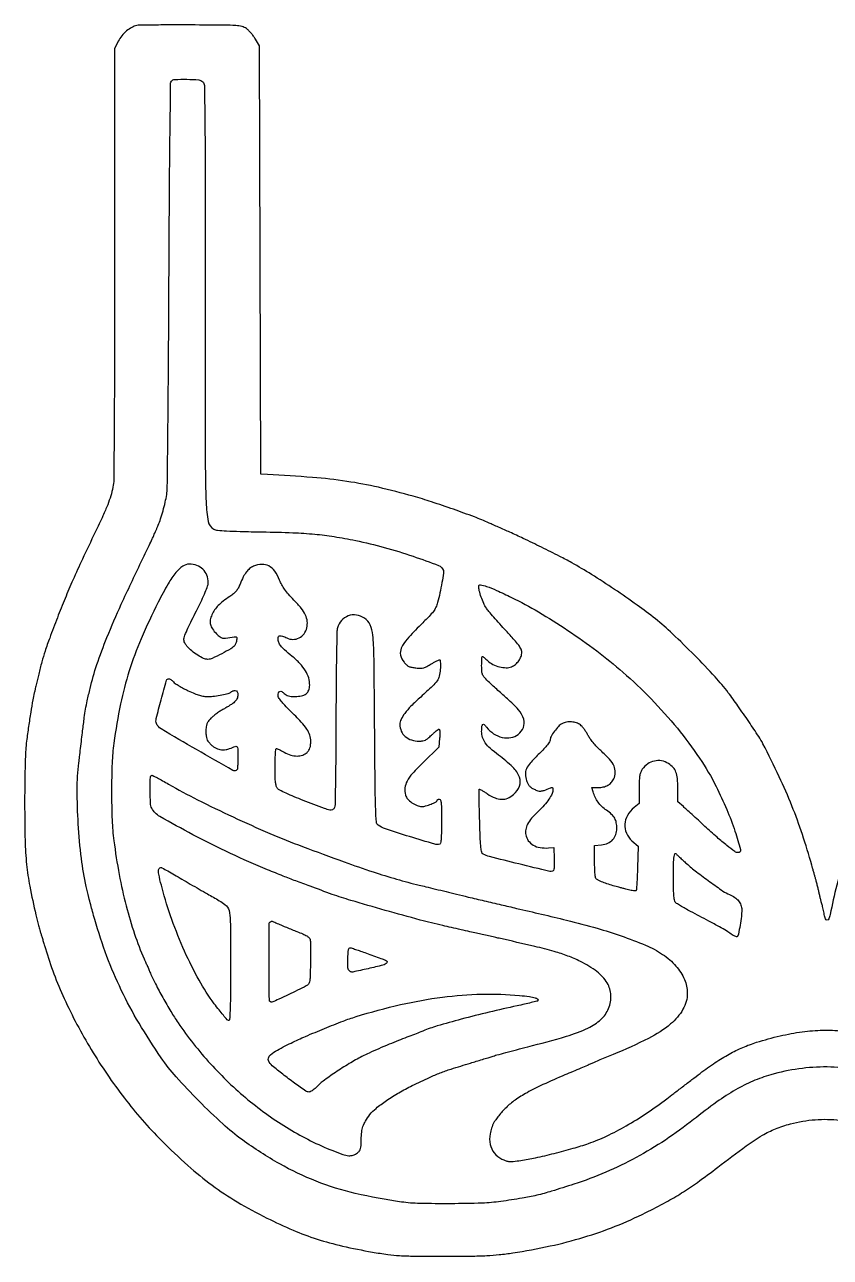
# Model space of a CAD drawing. Extents: x 39 to 1123, y 72 to 901.
# Drawn here: x 39 to 581, y 72 to 901 of the extents above; entities that cross this region are included whole.
import ezdxf

# ---------------------------------------------------------------- set-up
doc = ezdxf.new("R2010")
doc.units = 0

msp = doc.modelspace()

# ---------------------------------------------------------------- linework, layer by layer
for points in [[(590.467007, 341.820007, 0.027236), (580.496231, 302.33354, -0.047526), (579.63412, 299.421861, -0.304502), (578.426006, 298.601028, -0.317076), (577.254831, 299.416922, -0.049277), (576.516575, 302.31115, 0.008658), (576.212422, 304.098084, 0.007016), (575.826211, 306.0039, 0.007099), (575.420372, 307.751602, 0.018187), (575.063097, 309, -0.013131), (574.670157, 310.32233, -0.003809), (574.133519, 312.38125, -0.003827), (573.564155, 314.710943, -0.004079), (573.042933, 317, 0.004396), (572.487143, 319.433748, 0.00295), (571.810986, 322.20625, 0.00297), (571.124357, 324.883567, 0.005863), (570.541539, 327, -0.000641), (569.964293, 329.013798, -0.000411), (569.299057, 331.353125, -0.000413), (568.651371, 333.645085, -0.000774), (568.13194, 335.5, 0.012542), (561.781806, 356.280388, 0.015134), (554.747431, 375.436964, 0.014257), (546.210206, 395.042069, 0.009233), (535.277669, 417.237669, 0.026746), (532.449573, 422.068692, 0.003384), (525.727506, 432.111213, 0.004324), (518.370638, 442.74379, 0.007154), (511.955946, 451.574392, 0.025818), (503.150989, 462.15261, 0.008447), (489.130305, 476.82514, 0.008638), (474.384848, 491.236584, 0.020785), (462.860532, 501.244748, 0.013168), (450.590264, 510.518615, 0.007617), (435.382726, 521.048951, 0.007616), (419.857322, 531.113875, 0.013136), (406.601071, 538.946387, 0.009317), (398.531738, 543.237667, 0.00294), (386.321776, 549.351848, 0.002997), (373.920234, 555.378869, 0.008039), (365, 559.473188, -0.000378), (361.34292, 561.08439, -0.000297), (357.38125, 562.836168, -0.0003), (353.699797, 564.469292, -0.000739), (351, 565.673662, 0.014801), (341.089885, 569.764432, 0.005607), (327.02657, 574.908582, 0.005688), (312.313767, 579.916514, 0.009936), (300, 583.682894, 0.013327), (276.504837, 589.689846, 0.018949), (255.322599, 593.670547, 0.016848), (232.118166, 596.331458, 0.00793), (202, 598.280408), (197.5, 598.5), (197, 742.5), (196.5, 886.5), (193.746142, 891.184653, 0.025286), (192.454289, 893.147882, 0.01902), (190.847676, 895.173322, 0.019349), (189.186504, 896.96608, 0.041327), (187.746142, 898.184653, 0.09326), (184.761407, 899.5665, 0.045528), (180.602006, 900.223295, 0.014511), (172.949235, 900.503508, 0.000922), (150.5, 900.632242, 0.001322), (137.29613, 900.648699, 0.001987), (125.780214, 900.58685, 0.000787), (115.898446, 900.478951, 0.045349), (114.092217, 900.292015, 0.076513), (110.58516, 899.025764, 0.050485), (107.040902, 896.600468, 0.048364), (103.88675, 893.368124, 0.053601), (101.534656, 889.693704), (99, 884.607311), (99, 739.852877, -0.000446), (98.941037, 673.703668, -0.001356), (98.73898, 628.754347, -0.000559), (98.457005, 594.890498, -0.048008), (97.918448, 589.799221, -0.022935), (96.441711, 583.947372, -0.020419), (94.385557, 578.01969, -0.014107), (91.217217, 570.586674, -0.004279), (86.00098, 559.498115, 0.002411), (77.338656, 541.261186, 0.005426), (70.987583, 527.330957, 0.006533), (65.719014, 515.002144, 0.005742), (60.536361, 502, 0.002615), (55.356959, 488.346843, 0.009355), (52.255659, 479.541629, 0.012946), (50.037893, 472.217951, 0.009763), (47.968544, 464.067039, -0.000227), (47.133556, 460.493734, -0.000213), (46.276752, 456.841568, -0.000211), (45.513486, 453.600474, -0.000729), (45.014659, 451.5, 0.015336), (44.027386, 446.726603, 0.003386), (42.641953, 438.483291, 0.003496), (41.162409, 428.872567, 0.003244), (39.778515, 419, 0.020445), (39.233133, 413.081898, 0.005242), (38.843654, 403.476996, 0.004733), (38.594724, 391.382751, 0.00283), (38.51626, 377, 0.005782), (38.80719, 352.276481, 0.01945), (39.813192, 336.130065, 0.022571), (41.984361, 321.390837, 0.01004), (46.107379, 302.185068, 0.003463), (46.955866, 298.694728, 0.003095), (47.884123, 295.083283, 0.003105), (48.758259, 291.849267, 0.009653), (49.402908, 289.685068, -0.002202), (50.039186, 287.659784, -0.000961), (50.866534, 284.966864, -0.000951), (51.73433, 282.103322, -0.00127), (52.510658, 279.5, 0.035838), (65.118665, 245.893539, 0.028274), (83.308411, 211.551286, 0.027884), (105.597873, 178.927444, 0.031769), (130.5, 150.457528, 0.01483), (148.323668, 133.551836, 0.023844), (164.583031, 120.359443, 0.024785), (181.553444, 109.133969, 0.017837), (201.5, 98.25867, 0.015703), (219.10622, 90.13946, 0.022268), (235.269741, 84.126246, 0.021596), (252.278416, 79.447441, 0.013568), (272.5, 75.387798, 0.0089), (282.828026, 73.793152, 0.019421), (290.80158, 73.020882, 0.012455), (300.70618, 72.69583, 0.001892), (320.5, 72.614392, 0.002153), (338.844927, 72.687301, 0.009823), (349.507149, 72.985128, 0.015004), (357.837186, 73.632656, 0.011212), (366.970013, 74.826728, 0.015341), (392.132281, 79.48638, 0.020088), (414.765079, 85.361027, 0.021128), (435.888425, 92.747171, 0.020588), (456.5, 101.946752, 0.008795), (469.965642, 108.932458, 0.016453), (480.561513, 115.127261, 0.01541), (491.170059, 122.272933, 0.00673), (504.813297, 132.368472, -0.00435), (524.040638, 146.738192, -0.023781), (534.854228, 153.909067, -0.039749), (543.606651, 158.229584, -0.030023), (553.790187, 161.593688, -0.045966), (570.381811, 164.393362, -0.046646), (587.122642, 164.093233, -0.046996)], [(597.56115, 198.271181, 0.036704), (578.480428, 199.846977, 0.036734), (559.388814, 198.615562, 0.036098), (540.56819, 194.603893, 0.030089), (528.368118, 190.256208, 0.030666), (516.858066, 184.498896, 0.024863), (504.264074, 176.340391, 0.01111), (488.5, 164.436695, -0.021123), (469.584256, 150.739006, -0.022399), (449.938044, 138.970086, -0.022584), (429.474506, 129.090994, -0.022283), (408.112737, 121.049214, -0.004747), (393.049159, 116.290384, -0.015976), (383.073282, 113.587915, -0.016975), (373.258675, 111.612142, -0.005906), (359, 109.414917, -0.027145), (346.246636, 108.305048, -0.006731), (325.270784, 107.904999, -0.006624), (304.336111, 108.064926, -0.028969), (292, 109.039143, -0.023774), (260.999949, 114.817102, -0.035173), (234.608222, 123.042563, -0.036103), (210.142381, 134.698948, -0.026991), (185, 150.841527, -0.028902), (171.874364, 161.510552, -0.012559), (155.656277, 177.093398, -0.012472), (140.369873, 193.328459, -0.032029), (130.406307, 205.999873, -0.016506), (115.458129, 229.357704, -0.022057), (103.565927, 251.537061, -0.022639), (93.909301, 274.20019, -0.018996), (85.703604, 299, -0.002774), (84.153905, 304.471493, -0.005051), (82.958204, 308.959851, -0.004267), (81.728944, 313.94594, -0.00143), (80.016264, 321.25, -0.026836), (76.710169, 340.08027, -0.014886), (74.604473, 363.316956, -0.014886), (73.89393, 386.354136, -0.030188), (74.968041, 404.448101, 0.000076), (75.450277, 408.464339, 0.000028), (76.125817, 414.10038, 0.000028), (76.861172, 420.241308, 0.000034), (77.550031, 426, -0.002945), (78.670089, 434.922659, -0.010788), (79.53456, 440.553275, -0.011081), (80.629774, 446.067158, -0.003234), (82.557225, 454.5, -0.023796), (87.118758, 470.437773, -0.014572), (93.924292, 488.76904, -0.0114), (103.543344, 511.057642, -0.005326), (116.963731, 539.5, 0.001027), (119.682085, 545.135063, 0.001205), (122.235453, 550.489063, 0.001059), (124.372894, 555.023663, 0.007442), (125.376409, 557.25, -0.000106), (126.100861, 558.922287, -0.000069), (126.938126, 560.853125, -0.00007), (127.755452, 562.736547, -0.000133), (128.412956, 564.25, 0.023781), (129.993838, 568.417695, 0.011373), (131.644272, 573.903282, 0.011282), (133.102604, 579.688267, 0.016459), (134.102898, 584.848691, 0.036732), (134.479516, 589.262594, 0.000235), (134.921314, 628.643053, 0.000949), (135.319654, 673.653816, 0.000606), (135.620108, 726, -0.000499), (135.946533, 785.054873, -0.001328), (136.333794, 827.22427, -0.000156), (136.748923, 861.385288, -0.167798), (137.239303, 862.75, -0.216036), (139.666356, 863.976164, -0.014361), (147.669252, 864.084626, -0.015537), (155.630906, 863.716227, -0.178895), (158.428571, 862.428571, -0.194748), (159.442415, 860.035395, -0.001347), (159.744618, 837.388716, -0.002413), (159.957131, 800.895225, -0.000249), (160, 714.878912, 0.000291), (160.063189, 606.29574, 0.009113), (160.583037, 579.486991, 0.036217), (161.995182, 566.702889, 0.232503), (165.766927, 561.629678, 0.094157), (168.268499, 560.89177, 0.010206), (174.295731, 560.416622, 0.008314), (183.446558, 560.035427, 0.002043), (198.5, 559.720478, -0.005225), (219.03513, 559.160093, -0.013687), (233.753108, 558.200533, -0.016496), (246.719986, 556.565044, -0.011469), (261.240648, 553.901844, -0.015959), (280.5121, 549.262458, -0.014975), (299.866295, 543.315627, -0.008128), (317.010365, 537.167868, -0.225847), (320.224504, 533.826487, -0.120873), (320.367672, 532.066597, -0.004687), (319.264388, 525.591977, -0.009051), (317.884148, 518.649587, -0.011293), (316.341105, 512.259564, -0.044585), (315.170114, 509.038002, -0.051663), (313.49019, 506.241699, -0.030719), (310.631837, 502.886689, -0.006061), (305.074332, 497.259564, 0.013981), (295.820957, 487.588581, 0.07863), (291.922352, 481.617696, 0.161449), (291.438438, 476.860066, 0.119782), (293.787159, 472.085885, 0.033503), (295.479676, 470.314402, 0.073871), (297.027184, 469.269869, 0.065646), (298.926098, 468.650779, 0.022069), (301.818155, 468.243451, 0.023199), (304.882017, 468.091965, 0.063496), (307.029015, 468.359149, 0.05874), (309.133497, 469.170502, 0.017716), (312.111922, 470.878794, -0.011044), (314.095593, 472.05198, -0.016735), (315.874976, 472.975033, -0.011508), (317.361361, 473.642473, -0.242134), (317.830926, 473.606676, -0.235387), (318.082735, 473.202551, -0.010856), (318.204646, 471.539167, -0.016096), (318.24404, 469.493938, -0.010655), (318.163613, 467.145956, -0.045434), (317.508396, 462.70107, -0.095857), (316.066368, 459.542564, -0.049436), (312.975781, 456.006057, -0.005362), (304.987393, 448.666864, 0.012984), (298.416025, 442.442188, 0.035145), (294.20194, 437.601016, 0.051124), (291.782697, 433.600006, 0.110871), (291, 430.113623, 0.104499), (291.944287, 425.644781, 0.112491), (294.605, 422.075065, 0.102587), (298.776332, 419.786635, 0.074466), (304.028868, 419, 0.038574), (306.366018, 419.180574, 0.074941), (308.148262, 419.739356, 0.061517), (309.902929, 420.879703, 0.019063), (312.237665, 423, -0.01115), (313.872128, 424.532227, -0.015484), (315.407397, 425.825, -0.011922), (316.724213, 426.815809, -0.156563), (317.298025, 427, -0.357522), (317.679882, 426.68694, -0.031329), (317.860503, 425.354345, -0.027753), (317.892076, 423.451546, -0.012883), (317.732356, 420.984997), (317.186935, 414.969994), (306.673709, 404.734997, 0.014978), (299.446712, 397.264818, 0.060723), (295.786976, 392.112409, 0.099222), (294.407523, 387.629359, 0.088697), (294.778702, 382.768835, 0.119013), (296.180619, 380.140896, 0.057014), (299.048277, 377.574993, 0.056201), (302.509659, 375.667227, 0.096313), (305.729764, 375.01645, 0.072529), (308.317613, 375.374345, 0.024239), (311.940458, 376.618086, 0.016581), (315.377439, 378.121414, 0.288993), (316, 379.10858, -0.164718), (316.115148, 379.448627, -0.095686), (316.440625, 379.738145, -0.076763), (316.926281, 379.933802, -0.057502), (317.5, 380, -0.331617), (318.302317, 379.402128, -0.047474), (318.72486, 377.263889, -0.021956), (318.94909, 373.286521, -0.003103), (319, 365.083333, -0.004209), (318.939788, 357.931, -0.015776), (318.722566, 353.445087, -0.01704), (318.383654, 350.485358, -0.282407), (317.772317, 349.757439, -0.153308), (314.404614, 349.698488, -0.002947), (297.522392, 354.784908, -0.004763), (281.334145, 359.935828, -0.078562), (276.305645, 362.517953, -0.22022), (275.153084, 364.597513, -0.009432), (274.691964, 373.175589, -0.006274), (274.350811, 388.476801, -0.000508), (274, 428.668884, 0.000887), (273.544281, 476.709063, 0.020727), (272.826249, 490.319359, 0.084831), (270.982294, 497.156954, 0.137262), (267.102117, 501.71267, 0.11175), (261.754475, 503.78627, 0.1243), (256.255939, 503.234591, 0.125647), (251.721191, 500.150063, 0.115646), (249.047944, 495.176999, 0.060184), (248.616003, 492.171489, 0.001202), (248.305456, 476.732986, 0.002647), (248.070036, 457.769647, 0.001384), (247.967243, 434.152516, -0.001409), (247.866419, 411.249609, -0.002499), (247.635784, 392.372836, -0.000753), (247.336556, 376.391132, -0.085984), (246.937409, 374.335374, -0.170876), (245.723177, 372.899056, -0.191218), (243.94072, 372.624859, -0.033612), (240.289406, 373.724164, -0.001099), (226, 379.13271, -0.007016), (219.781838, 381.602385, -0.010505), (214.429837, 383.948324, -0.0082), (210.154108, 386.016455, -0.102144), (208.75, 387.130001, -0.097436), (207.842634, 388.781256, -0.047018), (207.327518, 391.148807, -0.025157), (207.066192, 394.877869, -0.004915), (207, 401.610784, -0.006795), (207.064566, 406.361206, -0.011293), (207.263766, 410.360668, -0.005025), (207.537167, 413.671141, -0.387388), (207.897926, 414, -0.102615), (208.452875, 413.884896, -0.00838), (209.810509, 413.269163, -0.010973), (211.415543, 412.464949, -0.008223), (213.147926, 411.512045, 0.055554), (217.521622, 409.619748, 0.073534), (221.806057, 408.969859, 0.084959), (225.595953, 409.603951, 0.113005), (228.545455, 411.454545, 0.04649), (229.760448, 412.919235, 0.069427), (230.499302, 414.407, 0.057825), (230.882629, 416.234228, 0.02282), (231, 418.804507, 0.075265), (230.352374, 423.082447, 0.072917), (228.465549, 427.027999, 0.041795), (224.636764, 431.809622, 0.008737), (217.109627, 439.47654, -0.009492), (213.586455, 443.075993, -0.020891), (211.066051, 445.985098, -0.023818), (209.41154, 448.280589, -0.145234), (209, 449.667523, -0.073978), (209.282179, 451.564275, -0.24352), (210.138727, 452.442133, -0.212136), (211.45692, 452.31236, -0.058521), (213.175616, 451.051016, 0.060071), (214.497101, 450.087449, 0.059479), (216.014074, 449.461745, 0.047518), (217.915697, 449.120763, 0.021717), (220.438561, 449.022236, 0.048821), (224.877758, 449.476422, 0.114331), (227.896207, 450.850514, 0.138642), (229.653749, 453.209099, 0.087886), (230.303923, 456.597984, 0.077465), (229.61357, 461.482956, 0.063576), (227.452744, 466.295847, 0.053108), (223.735085, 471.134861, 0.031133), (218.371651, 476.104877, -0.010036), (213.430326, 480.31076, -0.04392), (210.796306, 483.094491, -0.076325), (209.460665, 485.440095, -0.091574), (209, 487.934259, -0.134559), (209.374411, 489.300319, -0.242753), (210.333923, 489.90119, -0.113059), (212.05737, 489.654846, -0.023905), (214.85501, 488.422444, 0.113477), (219.043326, 487.411895, 0.119693), (223.163411, 488.365667, 0.116286), (226.473338, 491.138171, 0.102845), (228.380419, 495.220538, 0.083813), (228.662156, 499.560917, 0.083126), (227.505946, 503.766626, 0.061171), (224.662288, 508.339352, 0.023925), (219.716536, 513.906271, -0.012287), (216.092892, 517.798742, -0.024338), (213.452693, 521.087739, -0.029534), (211.504451, 524.136045, -0.033736), (210.023761, 527.263416, 0.057654), (206.816282, 533.277907, 0.119515), (202.867414, 536.796133, 0.136345), (198.117432, 537.852689, 0.08612), (192.545662, 536.583526, 0.069157), (189.903749, 535.021807, 0.062754), (187.687997, 532.752627, 0.047002), (185.634274, 529.434331, 0.018967), (183.448676, 524.57079, -0.029113), (182.199164, 521.934621, -0.048379), (180.816856, 519.903298, -0.047261), (179.045893, 518.14382, -0.02637), (176.59664, 516.339334, 0.018526), (172.11587, 513.145293, 0.034825), (168.793012, 510.195726, 0.041647), (166.332004, 507.225866, 0.046307), (164.494907, 503.988706, 0.06227), (163.420917, 500.507595, 0.103173), (163.515041, 497.446832, 0.093482), (164.85307, 494.472867, 0.044077), (167.567367, 491.232633, 0.02527), (169.97311, 489.058501, 0.128975), (171.599351, 488.316987, 0.07813), (173.740549, 488.284161, 0.005888), (179.5, 489.168691, -0.053905), (180.511085, 489.225836, -0.220589), (181.040909, 488.94631, -0.168884), (181.25389, 488.295989, -0.030015), (181.152426, 487, -0.026586), (180.950894, 485.959421, -0.023422), (180.633318, 484.900229, -0.024114), (180.255595, 483.971702, -0.062981), (179.873333, 483.362482, -0.089216), (177.275496, 481.144552, -0.0127), (171.108572, 477.74896, -0.011708), (164.766056, 474.64988, -0.108191), (161.797825, 474, -0.107653), (158.885326, 474.634431, -0.033837), (154.941402, 476.771666, -0.033559), (150.951613, 479.688934, -0.043239), (147.740063, 482.89707, -0.032119), (146.629112, 484.403956, -0.05768), (145.953568, 485.781823, -0.067353), (145.673947, 487.119225, -0.065215), (145.754898, 488.498163, -0.057299), (146.286269, 490.195744, -0.003708), (148.423378, 494.914715, -0.005368), (151.078648, 500.505516, -0.003974), (154.129946, 506.632112, 0.005699), (157.657758, 513.777168, 0.013539), (160.075275, 519.188433, 0.016042), (161.607541, 523.246992, 0.082414), (162, 525.611837, 0.090383), (161.092083, 530.593428, 0.109099), (158.499961, 534.568114, 0.107854), (154.447981, 537.112398, 0.086669), (149.365822, 538, 0.152215), (144.850018, 536.592643, 0.070041), (140.270416, 532.376694, 0.042099), (135.074795, 524.826402, 0.012446), (128.418592, 512.457145, 0.015471), (116.864619, 487.777426, 0.025419), (108.827796, 466.169367, 0.025639), (103.07032, 443.990498, 0.016089), (98.521278, 417.575931, 0.025479), (97.350722, 404.220274, 0.009144), (97.003343, 385.120178, 0.009219), (97.359737, 365.900649, 0.023439), (98.52804, 352, 0.013543), (102.151275, 329.230585, 0.016749), (106.804046, 308.264798, 0.018134), (112.42983, 289.283836, 0.02402), (118.986784, 272.5, -0.001863), (119.837086, 270.579161, -0.000846), (120.936242, 268.059375, -0.000837), (122.086455, 265.398138, -0.001149), (123.11167, 263, 0.01834), (126.520667, 255.728086, 0.008367), (131.475784, 246.477832, 0.00838), (136.872213, 237.166908, 0.014326), (141.724822, 229.607459, 0.034508), (163.571044, 201.937064, 0.035701), (188.784961, 177.870408, 0.036615), (216.49913, 158.187163, 0.040966), (245.797446, 143.58104, 0.012464), (252.575157, 141.063416, 0.060056), (256.590661, 140.204325, 0.104308), (259.554977, 140.552944, 0.085604), (262.365141, 142.07258, 0.053106), (263.821743, 143.492448, 0.10254), (264.581325, 144.924478, 0.061117), (264.919326, 147.002527, 0.00979), (265, 151.12224, -0.028063), (265.277543, 156.063343, -0.055688), (266.14592, 159.884063, -0.053986), (267.856937, 163.493987, -0.024881), (270.797855, 167.790581, -0.06023), (274.924868, 172.044158, -0.019892), (281.917747, 177.255081, -0.019113), (290.360658, 182.576714, -0.018296), (299.307036, 187.321038, -0.003856), (310.940516, 192.844778, -0.016486), (318.008957, 195.855078, -0.015756), (325.40401, 198.455477, -0.003312), (338.5, 202.506561, 0.00075), (342.348724, 203.675544, 0.000609), (346.471875, 204.940129, 0.000615), (350.269612, 206.115085, 0.001599), (353, 206.973087, -0.009719), (356.202583, 207.922614, -0.00167), (362.31875, 209.585416, -0.001819), (369.513908, 211.487742, -0.001624), (377, 213.411941, 0.008584), (403.016988, 220.486776, 0.039998), (417.542178, 225.997805, 0.073665), (426.213005, 231.799022, 0.110176), (431.449319, 239.217881, 0.111495), (432.997502, 248.073489, 0.123915), (430.473749, 256.361949, 0.09639), (423.59832, 263.978062, 0.046996), (412.393966, 270.852982, 0.023962), (403.987718, 274.491785, 0.020844), (394.874863, 277.500777, 0.011847), (381.755586, 280.900295, 0.002263), (357.75, 286.402888, -0.000204), (354.723337, 287.083557, -0.000088), (350.692187, 287.992603, -0.000087), (346.403032, 288.961411, -0.000116), (342.5, 289.844669, 0.000234), (338.096566, 290.840077, 0.000096), (332.125339, 292.185753, 0.000095), (325.71668, 293.627437, 0.000122), (319.820302, 294.951191, -0.010722), (304.693375, 298.685735, -0.002979), (281.144765, 305.188846, -0.002721), (257.885872, 311.898255, -0.015031), (245.5, 315.952609, -0.000905), (230.549625, 321.379683, -0.003156), (220.925617, 324.961983, -0.003917), (212.462261, 328.249297, -0.002064), (202, 332.45773, -0.013367), (176.9889, 343.426706, -0.012102), (151.74519, 356.067211, -0.007232), (129.483535, 368.312929, -0.141439), (124.070327, 373.868592, -0.113451), (123.178386, 377.149267, -0.009682), (123.001425, 385.925423, -0.005409), (123.09297, 395.060082, -0.408123), (124.052683, 396, -0.11771), (124.773768, 395.827857, -0.002956), (127.791603, 394.277413, -0.006186), (131.318804, 392.382983, -0.004158), (135.302683, 390.135873, 0.013528), (154.861847, 379.581582, 0.007965), (178.761773, 367.98212, 0.007911), (203.449169, 356.954586, 0.011641), (225.5, 348.1218, 0.002474), (253.462688, 337.826907, 0.007078), (273.034869, 331.042763, 0.009715), (288.799297, 326.164926, 0.011232), (304, 322.150748, -0.000347), (308.369818, 321.097965, -0.000112), (314.85, 319.530455, -0.000111), (322.05952, 317.783116, -0.000125), (329, 316.09751, 0.001202), (337.005985, 314.171392, 0.000516), (347.703125, 311.636689, 0.000511), (359.103974, 308.959957, 0.000674), (369.5, 306.545119, -0.002631), (403.087766, 298.604553, -0.010189), (423.779873, 293.148962, -0.01504), (439.797586, 288.04901, -0.013127), (456.232689, 281.776774, -0.050054), (467.781467, 275.604135, -0.065791), (476.739482, 267.711282, -0.075527), (482.420504, 258.77675, -0.104877), (484.360649, 249.520172, -0.130468), (481.44109, 238.626645, -0.089836), (473.160711, 228.806149, -0.056669), (458.275455, 219.099024, -0.018757), (434.5, 208.277139, 0.001161), (429.995309, 206.415142, 0.001206), (425.55625, 204.555612, 0.00116), (421.723361, 202.928636, 0.005254), (419.5, 201.951021, -0.004452), (417.170392, 200.922226, -0.000756), (412.709375, 199.007441, -0.000826), (407.461839, 196.774702, -0.000735), (402, 194.470898, 0.00813), (387.244062, 187.98818, 0.019105), (376.507236, 182.55571, 0.025373), (368.487612, 177.557374, 0.042628), (362.387925, 172.489271, 0.014442), (359.898132, 169.887564, 0.013002), (357.471235, 167.055659, 0.013155), (355.428327, 164.402776, 0.039563), (354.233169, 162.457048, 0.070646), (351.635673, 154.89063, 0.101759), (351.728769, 147.833304, 0.115378), (354.509479, 142.013787, 0.111576), (359.611766, 137.945895, 0.025671), (362.478451, 136.73554, 0.0681), (364.647947, 136.268166, 0.047708), (367.273281, 136.318442, 0.007877), (372.301658, 136.977092, 0.017146), (382.126438, 138.767811, 0.007833), (394.823954, 141.74408, 0.007855), (407.641016, 145.175902, 0.014409), (417.947723, 148.433658, 0.027288), (430.071276, 153.410339, 0.018663), (443.266884, 160.303712, 0.017463), (456.935759, 168.752973, 0.01566), (470.5, 178.434352, -0.000133), (475.220535, 182.029935, -0.000065), (481.234375, 186.606847, -0.000065), (487.484673, 191.361152, -0.000094), (493, 195.553635, -0.014923), (503.180413, 202.820515, -0.021776), (512.593934, 208.547339, -0.02393), (521.714626, 213.011194, -0.025775), (531, 216.461356, -0.019006), (546.807498, 220.771853, -0.024195), (561.677282, 223.475034, -0.026253), (575.596935, 224.57632, -0.032796), (588.547262, 224.069581, -0.017732)]]:
    msp.add_lwpolyline(points, format="xyb")
for points in [[(366.08143, 515.691157, -0.02043), (384.272167, 505.91767, -0.014307), (403.956664, 493.508082, -0.014035), (423.427635, 479.63196, -0.016598), (441, 465.409315, -0.021867), (460.068517, 447.381498, -0.021328), (477.656615, 427.611907, -0.022271), (492.621957, 407.507115, -0.0327), (503.757928, 388.5, -0.015909), (510.88701, 373.068922, -0.020079), (516.438689, 358.356056, -0.014308), (520.129852, 346.078665, -0.493655), (518.53754, 344, -0.157888), (516.322697, 344.717277, -0.010934), (511.023416, 348.731197, -0.013263), (504.362857, 354.303176, -0.006598), (496.209463, 361.693751, 0.00098), (491.834339, 365.750018, 0.001052), (487.544342, 369.695059, 0.000995), (483.845143, 373.068969, 0.00498), (481.75, 374.93451), (478, 378.207184), (478, 387.153252, 0.021019), (477.716656, 393.890325, 0.069605), (476.737039, 398.20915, 0.0966), (474.824699, 401.296028, 0.067598), (471.65621, 403.903457, 0.092223), (467.024552, 405.698032, 0.09989), (462.192379, 405.633292, 0.098445), (457.708796, 403.691121, 0.086966), (454.078838, 400.110718, 0.058828), (452.991186, 398.125711, 0.056177), (452.374673, 395.911006, 0.032899), (452.077194, 392.738341, 0.006929), (452, 387.168433), (452, 377.145608), (448.541862, 374.295119, 0.088743), (444.093412, 369.060651, 0.116677), (442.276314, 363.082317, 0.122452), (443.363293, 357.139984, 0.104259), (447.139691, 351.986359), (451.195031, 348.352412), (450.847515, 333.757972, -0.004078), (450.667157, 328.11704, -0.006348), (450.410369, 323.259395, -0.002301), (450.118449, 319.102537, -0.179875), (449.847356, 318.512455, -0.20279), (449.365051, 318.317552, -0.020764), (448.109391, 318.39, -0.023282), (446.560174, 318.617349, -0.016505), (444.847356, 319.009862, 0.000277), (442.892385, 319.525168, 0.000173), (440.602036, 320.126674, 0.000173), (438.344635, 320.717856, 0.000316), (436.5, 321.199013, -0.013148), (432.353208, 322.395121, -0.013639), (428.32591, 323.794356, -0.012649), (424.929102, 325.178585, -0.069744), (423.25, 326.21157, -0.172707), (422.670553, 327.182697, -0.022559), (422.303113, 329.600484, -0.019331), (422.069834, 333.074299, -0.007099), (422, 337.992392), (422, 348.739895), (426.717559, 349.271632, 0.076393), (430.980797, 350.42737, 0.100923), (434.251946, 352.754713, 0.103917), (436.286928, 356.117817, 0.085343), (436.985258, 360.265777, 0.04708), (436.609766, 364.101893, 0.081807), (435.500647, 367.094605, 0.075406), (433.416674, 369.732131, 0.034749), (430.011576, 372.4976, -0.037117), (426.848396, 375.09152, -0.045686), (424.33718, 377.96369, -0.046454), (422.421052, 381.201996, -0.040562), (421.032397, 384.887039), (420.161476, 387.923763), (424.427072, 387.838143, 0.057669), (427.854975, 388.165265, 0.073116), (430.832821, 389.273656, 0.078669), (433.200011, 391.108234, 0.081919), (434.845874, 393.561076, 0.098323), (435.886767, 397.976539, 0.116807), (435.050091, 402.167142, 0.077654), (432.00814, 406.763676, 0.023914), (426.101827, 412.64597, -0.019682), (423.551977, 415.14284, -0.01596), (421.014729, 418.008894, -0.016252), (418.843795, 420.80494, -0.03969), (417.485731, 423.028159, 0.023057), (416.363776, 425.010014, 0.018991), (414.993274, 427.016655, 0.019403), (413.591472, 428.764419, 0.047407), (412.398286, 429.901348, 0.088412), (409.790133, 431.293014, 0.061844), (406.510817, 431.924563, 0.060346), (403.085079, 431.740015, 0.07366), (400.042696, 430.727011, 0.089348), (397.671037, 428.936403, 0.030824), (394.945631, 425.595275, 0.02959), (392.687125, 422.020443, 0.122378), (392.033221, 419.569796, -0.156552), (391.651982, 418.448705, -0.012397), (389.693494, 415.941667, -0.015845), (387.13442, 413.021837, -0.011371), (384.101298, 409.919245, 0.017216), (378.656678, 404.218114, 0.076139), (376.136305, 400.337218, 0.116476), (375.438902, 396.751266, 0.069052), (376.212794, 392.442358, 0.037537), (377.032364, 390.452118, 0.063257), (378.038509, 388.955948, 0.062904), (379.391037, 387.753341, 0.036687), (381.268718, 386.6587, 0.035576), (383.818239, 385.63049, 0.097586), (385.737089, 385.403658, 0.066588), (387.999402, 385.885541, 0.010555), (392.25, 387.504706, -0.048699), (393.062327, 387.74512, -0.172237), (393.59201, 387.664684, -0.202781), (393.899531, 387.283485, -0.069786), (394, 386.567151, -0.109792), (393.3631, 383.701641, -0.038261), (391.273064, 379.999141, -0.033285), (388.102305, 375.887677, -0.023365), (384.031097, 371.690768, 0.024896), (379.638275, 367.134498, 0.056053), (376.91128, 363.194001, 0.075568), (375.624687, 359.585877, 0.097576), (375.634722, 356.07639, 0.1076), (377.400294, 352.033767, 0.105577), (380.696523, 349.058441, 0.091474), (385.345662, 347.406231, 0.061274), (391, 347.199059), (394.5, 347.5), (394.792337, 339.734861, -0.008705), (394.868336, 335.976576, -0.031613), (394.724182, 333.592671, -0.051603), (394.380236, 332.101665, -0.222192), (393.764715, 331.463207, -0.152491), (391.766612, 331.335639, -0.00069), (371.01138, 336.420773, -0.001518), (351.200743, 341.367294, -0.060994), (347.037345, 342.980014, -0.212108), (346.056853, 344.239774, -0.034391), (345.504777, 347.369496, -0.016848), (345.099574, 352.975694, -0.002116), (344.683102, 365.139029, -0.001529), (344.463039, 373.306636, -0.002491), (344.332029, 380.238874, -0.000344), (344.250649, 386.391253, -0.202173), (344.382864, 386.716198, -0.332648), (344.659982, 386.756135, -0.005084), (346.160308, 385.918289, -0.01128), (347.92705, 384.854375, -0.006938), (349.960443, 383.52662, 0.049142), (354.979416, 380.82284, 0.093181), (359.454328, 379.868557, 0.106652), (363.558508, 380.650307, 0.080124), (367.46294, 383.101605, 0.121123), (371.444515, 388.808181, 0.185519), (371.451992, 394.768964, 0.111332), (366.994139, 401.465032, 0.031239), (357.317734, 409.602579, -0.021978), (351.838153, 414.040213, -0.057581), (348.463129, 417.803239, -0.077911), (346.63526, 421.487449, -0.076179), (346.003738, 425.583333, -0.017539), (346.119388, 428.967678, -0.199594), (346.704693, 430.139475, -0.37981), (347.649477, 430.127743, -0.041499), (349.257323, 428.399997, 0.079416), (354.072595, 423.951907, 0.090898), (359.823436, 421.479822, 0.100038), (365.623889, 421.333196, 0.119936), (370.613871, 423.519056, 0.14043), (374.092285, 428.189398, 0.165678), (374.271894, 433.672041, 0.104364), (370.737473, 440.086746, 0.037398), (363.310586, 447.499691, -0.003683), (360.320064, 450.107093, -0.002515), (356.958422, 453.112223, -0.002534), (353.746187, 456.042682, -0.005112), (351.25, 458.390844, -0.011158), (347.923259, 461.730865, -0.081934), (346.659396, 463.58784, -0.092627), (346.131027, 465.662646, -0.016159), (346, 469.71584, -0.007597), (346.036613, 472.125358, -0.012613), (346.149549, 474.154028, -0.00623), (346.305106, 475.816514, -0.383566), (346.509102, 476, -0.16609), (346.824108, 475.892393, -0.006958), (347.764466, 475.143914, -0.011367), (348.862357, 474.202313, -0.007769), (350.067775, 473.085665, 0.074099), (353.554167, 470.623971, 0.054595), (357.988042, 468.966218, 0.056398), (362.466061, 468.353268, 0.104391), (366.058937, 469.024413, 0.076587), (368.726884, 470.643946, 0.064113), (370.972701, 473.082411, 0.065522), (372.484885, 475.949232, 0.088865), (373, 478.824641, 0.116517), (372.512058, 480.89008, 0.042686), (370.93536, 483.465811, 0.023879), (367.970779, 487.114162, 0.00505), (362.43863, 493.170271, -0.004277), (358.195201, 497.801218, -0.004748), (354.178417, 502.346892, -0.004409), (350.824354, 506.285656, -0.024529), (349.149614, 508.5, -0.043648), (347.386365, 511.643101, -0.021473), (345.679972, 515.902228, -0.020953), (344.382494, 520.153457, -0.063666), (344, 523.145194, -0.464954), (345.128164, 524.09612, -0.038888), (349.343658, 523.029505, -0.024589), (356.021403, 520.403065, -0.007068)], [(138.595012, 458.845285, 0.065094), (139.816444, 457.780837, 0.012177), (142.333695, 456.193965, 0.012851), (145.388491, 454.475521, 0.011438), (148.647352, 452.845285, 0.012255), (152.858234, 450.98266, 0.02767), (156.149029, 449.831058, 0.034602), (159.03847, 449.208777, 0.035752), (161.954532, 449, 0.029291), (166.318728, 449.255884, 0.020641), (171.173622, 450.031429, 0.017564), (175.518688, 451.070853, 0.117566), (177.45, 452.13596, -0.073003), (177.942711, 452.467502, -0.035546), (178.649687, 452.746188, -0.034305), (179.441131, 452.936387, -0.04184), (180.2, 453, -0.276825), (181.579274, 452.172991, -0.138131), (182.031519, 450.112171, -0.096288), (181.35776, 447.478839, -0.098764), (179.75, 445.316549, -0.030388), (178.539553, 444.35007, -0.009934), (176.644941, 443.072806, -0.009858), (174.480023, 441.734773, -0.010972), (172.339162, 440.531834, 0.020731), (170.119253, 439.226846, 0.014282), (167.713441, 437.575775, 0.014423), (165.48657, 435.851527, 0.028334), (163.839162, 434.334057, 0.026253), (162.009332, 432.236291, 0.075901), (161.065326, 430.561545, 0.070283), (160.62571, 428.608756, 0.020276), (160.5, 425.510121, 0.019756), (160.618828, 422.503899, 0.063813), (161.027868, 420.550995, 0.074176), (161.877889, 418.926204, 0.033488), (163.425161, 417.078115, 0.0403), (164.818152, 415.84086, 0.030708), (166.520617, 414.714956, 0.031328), (168.286894, 413.839259, 0.053098), (169.866197, 413.365323, 0.038538), (172.106737, 413.121473, 0.058227), (174.06001, 413.287805, 0.039413), (176.411945, 413.964259, 0.009089), (180.25, 415.483978, -0.204185), (181.162219, 415.477012, -0.23473), (181.717885, 414.81625, -0.054809), (181.955064, 412.982049, -0.004772), (182, 408.273655, -0.007364), (181.954516, 405.185595, -0.010904), (181.815779, 402.481582, -0.006323), (181.622674, 400.234248, -0.173468), (181.372865, 399.706198, -0.336883), (178.659789, 399.33627, -0.001807), (154.160717, 413.297974, -0.002692), (130.331649, 427.16337, -0.169605), (127.240715, 430.815089, -0.153921), (127.038057, 434.135235, -0.005301), (130.356461, 446.860976, -0.003445), (134.003098, 459.906484, -0.334536), (135.454563, 461, -0.117009), (136.057509, 460.856942, -0.033871), (136.886698, 460.367052, -0.032052), (137.774923, 459.669937, -0.029339)], [(483.852593, 336.679239, 0.016996), (490.507511, 331.166399, 0.007836), (499.515665, 324.429266, 0.006073), (508.349579, 318.197932, 0.050024), (512.6576, 315.832013, -0.047505), (516.259538, 313.877366, -0.073255), (518.875772, 311.496261, -0.084056), (520.453094, 308.731467, -0.087908), (521, 305.644822, -0.029359), (520.736014, 301.152923, -0.012304), (519.87814, 295.15266, -0.007115), (518.801525, 289.264506, -0.13895), (517.971104, 287.634589, -0.258072), (517.445674, 287.461439, -0.047077), (516.425209, 287.755845, -0.040227), (515.170393, 288.370321, -0.026577), (513.834589, 289.262631, 0.025243), (510.737546, 291.343398, 0.008488), (506.022762, 294.06886, 0.005195), (498.801046, 297.98388, 0.001187), (486.5, 304.450744, -0.007725), (482.962004, 306.370188, -0.009961), (479.776563, 308.247109, -0.007995), (477.180688, 309.905001, -0.082022), (476.25, 310.768612, -0.131536), (475.658705, 312.176895, -0.015372), (475.297279, 315.599666, -0.01379), (475.067919, 320.488178, -0.004826), (475, 327.524463, -0.004501), (475.082011, 336.634618, -0.02621), (475.419598, 341.421182, -0.114401), (476.059252, 343.170093, -0.539021), (476.931695, 343.173236, 0.055552), (477.387125, 342.628826, 0.002396), (479.199134, 340.912185, 0.004064), (481.377579, 338.901158, 0.002883)], [(144.368569, 326.180176, 0.002089), (149.982348, 322.868845, 0.001726), (155.992642, 319.385168, 0.001742), (161.528909, 316.227341, 0.004668), (165.5, 314.029262, -0.031681), (173.315671, 309.13417, -0.17657), (176.056977, 305.113186, -0.060692), (176.905382, 298.500376, -0.001591), (177, 268.771688, -0.001131), (176.952791, 247.894395, -0.008197), (176.742879, 237.860065, -0.008394), (176.41368, 231.780833, -0.460546), (175.596672, 231.176676, -0.156674), (174.764797, 231.672241, -0.005222), (172.222205, 234.616843, -0.00946), (169.290505, 238.220762, -0.006396), (166.079756, 242.433854, -0.032794), (155.931232, 258.168534, -0.020923), (146.155644, 277.632719, -0.020135), (137.562079, 298.941887, -0.021827), (130.964883, 320.312683, -0.006415), (129.142396, 327.666178, -0.043191), (128.604463, 331.381571, -0.12949), (128.985007, 333.257984, -0.285703), (130.177586, 334, -0.12459), (130.919844, 333.812128, -0.00196), (134.783253, 331.702927, -0.005055), (139.259297, 329.177114, -0.003311)], [(209.223249, 296.072147, 0.006761), (211.421567, 295.116752, 0.002243), (214.670135, 293.773933, 0.002232), (218.284104, 292.317808, 0.002537), (221.76019, 290.955637, -0.010248), (225.771616, 289.311883, -0.033805), (228.309318, 288.000458, -0.053578), (229.856928, 286.820009, -0.143427), (230.547703, 285.63349, -0.053357), (230.743931, 284.196279, -0.003546), (230.835668, 280.025001, -0.005089), (230.859193, 275.040582, -0.003783), (230.787513, 269.536727, -0.00258), (230.552903, 260.426902, -0.037653), (230.212172, 257.229917, -0.11942), (229.456929, 255.534909, -0.114645), (228, 254.343129, -0.001541), (216.164458, 248.563753, -0.007617), (209.4398, 245.431265, -0.005956), (204.935141, 243.47989, -0.242188), (203.901195, 243.561065, -0.258233), (203.151758, 244.895242, -0.000503), (203.015367, 270.302608, -0.0006), (202.935487, 295.563197, -0.199423), (203.666667, 297.333333, -0.087405), (204.320693, 297.791449, -0.166477), (204.951833, 297.859073, -0.04788), (205.954776, 297.527958, -0.002234)], [(268.419434, 276.417982, -0.001305), (278.207987, 272.910919, -0.023186), (281.305438, 271.626795, -0.124851), (282.361126, 270.759418, -0.370703), (282.29589, 269.89589, -0.13477), (279.593934, 268.357908, -0.006734), (269.595557, 265.952654, -0.004881), (259.292636, 263.72597, -0.225392), (257.25, 264.226463, -0.210587), (256.066442, 266.54483, -0.022573), (255.993669, 272.723945, -0.020503), (256.447532, 278.816203, -0.380815), (257.776423, 280, -0.080566), (258.195307, 279.932063, -0.000771), (261.134816, 278.947782, -0.002548), (264.515085, 277.790904, -0.001644)], [(371.493301, 247.955863, -0.008766), (378.158485, 247.205706, -0.038487), (382.031644, 246.394149, -0.113736), (383.699442, 245.461293, -0.428615), (383.725595, 244.392261, -0.134433), (383.157263, 244.068263, -0.001961), (379.368236, 243.113075, -0.005214), (374.933015, 242.062436, -0.003398), (369.792261, 240.937812, 0.006564), (351.002754, 236.702458, 0.006552), (332.319607, 231.972881, 0.006402), (316.128473, 227.424741, 0.026163), (306.5, 224.030023, -0.004966), (305.135372, 223.482843, -0.00027), (300.816698, 221.803441, -0.00042), (295.675985, 219.812537, -0.000307), (289.961098, 217.608817, 0.006457), (283.666133, 215.092039, 0.004775), (276.766926, 212.152261, 0.004827), (270.301941, 209.249586, 0.010802), (265.461098, 206.891672, 0.017122), (256.875715, 202.099413, 0.012238), (247.599417, 196.182036, 0.011708), (239.335247, 190.335479, 0.043363), (234.562909, 186.100589, -0.028764), (233.30172, 184.913932, -0.030949), (231.941872, 183.910798, -0.032551), (230.677395, 183.205801, -0.11134), (229.764657, 183, -0.152827), (227.776626, 183.622183, -0.004031), (220.132556, 189.01816, -0.009154), (212.185893, 194.947729, -0.011783), (205.116861, 200.698386, -0.121214), (202.659412, 204.118442, -0.275664), (203.136035, 207.145799, -0.094874), (207.224954, 210.503317, -0.010941), (217.834524, 215.978683, -0.011664), (227.559226, 220.453007, -0.005533), (240.281388, 225.784363, -0.005391), (252.79355, 230.70922, -0.016055), (261.5, 233.711756, -0.018667), (291.505161, 241.779081, -0.02414), (319.568899, 246.800429, -0.026001), (346.099173, 248.841759, -0.029845)]]:
    msp.add_lwpolyline(points, format="xyb", close=True)

doc.saveas('drawing.dxf')
